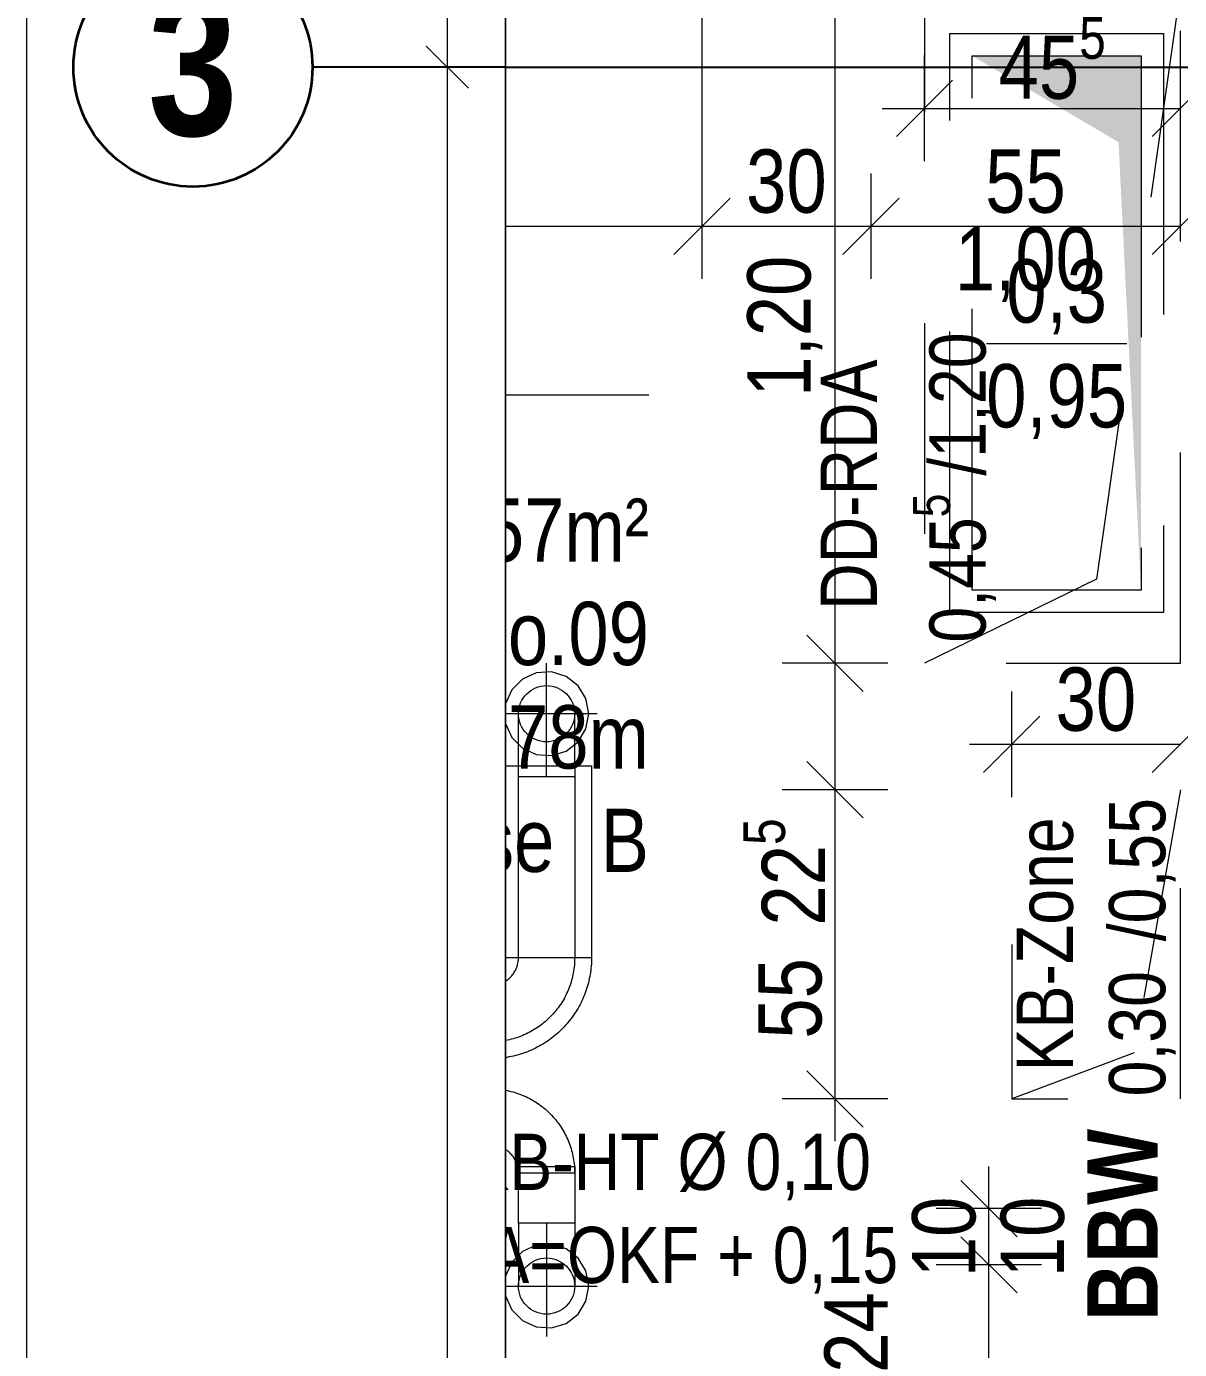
# Model space of a CAD drawing. Header units: centimetres. Extents: x 52.8 to 69.4, y 16.8 to 58.2.
# Drawn here: x 52.826 to 56.927, y 31.397 to 36.103 of the extents above; entities that cross this region are included whole.
import ezdxf
from ezdxf.xclip import XClip

# ---------------------------------------------------------------- set-up
doc = ezdxf.new("R2010")
doc.units = ezdxf.units.CM
doc.header["$MEASUREMENT"] = 0
doc.header["$XCLIPFRAME"] = 0
for name, pattern in [('Achse', [50, 25, -12.5, 0, -12.5]), ('ML1_Strichlinie Eng Konstruktion', [0.225, 0.075, -0.15]), ('Strichlinie kurz', [0.15, 0.075, -0.075]), ('Strichlinie-TGA', [0.175, 0.1, -0.075])]:
    doc.linetypes.add(name, pattern=pattern)
for name, color, linetype in [('-2._Grundriss 2.UG_7_Achsen 50.gfb', 7, 'Continuous'), ('-2._Grundriss 2.UG_7_Bemaßung 50.gfb', 7, 'Continuous'), ('-2._Grundriss 2.UG_7_Decken.gfb', 7, 'Continuous'), ('-2._Grundriss 2.UG_7_Neubau_Decken.gfb', 7, 'Continuous'), ('-2._Grundriss 2.UG_7_Neubau_Raumstempel_gemeinsam.gfb', 7, 'Continuous'), ('-2._Grundriss 2.UG_7_Raumstempel_gemeinsam.gfb', 7, 'Continuous'), ('-2._Grundriss 2.UG_7_Text 1_50.gfb', 7, 'Continuous'), ('-2._Grundriss 2.UG_7_Unterdecken_TGA_2UG.gfb', 7, 'Continuous'), ('-2._Grundriss 2.UG_7_Wände massiv.gfb', 7, 'Continuous'), ('6._6.OG mit 2x Wunschposition Steuerschränke (rot)_8_0', 7, 'Continuous'), ('6._6.OG mit 2x Wunschposition Steuerschränke (rot)_8_Achsen 50.gfb', 7, 'Continuous'), ('6._6.OG mit 2x Wunschposition Steuerschränke (rot)_8_Bemaßung 100.gfb', 7, 'Continuous')]:
    doc.layers.add(name, color=color, linetype=linetype)
doc.styles.add('ERSTELLTER_STIL_2', font='ARIALNB.TTF')
doc.styles.add('ERSTELLTER_STIL_3', font='')
doc.styles.get('ERSTELLTER_STIL_3').set_extended_font_data('Arial Narrow')

# ---------------------------------------------------------------- blocks, each defined once
blk = doc.blocks.new('Zeichnung_8_7', base_point=(42.57, 4.7584))
at = {"layer": '-2._Grundriss 2.UG_7_Unterdecken_TGA_2UG.gfb', "linetype": 'Continuous', "lineweight": 0, "true_color": 0x000000}
for points in [[(56.19, 35.9984), (56.7099, 35.6918), (56.79, 35.9984)], [(56.7099, 35.6918), (56.79, 34.0984), (56.79, 35.9984)]]:
    blk.add_hatch(color=18, dxfattribs=at).paths.add_polyline_path(points)
at = {"layer": '-2._Grundriss 2.UG_7_Achsen 50.gfb', "color": 7, "linetype": 'Achse', "lineweight": 25, "ltscale": 10}
blk.add_line((54.53, 35.9584), (69.4002, 35.9584), dxfattribs=at)
at = {"layer": '-2._Grundriss 2.UG_7_Bemaßung 50.gfb', "color": 7, "linetype": 'Strichlinie kurz', "lineweight": 13, "ltscale": 10}
for p, q in [((55.229, 35.3928), (55.229, 37.1916)), ((58.0315, 31.7984), (56.724, 31.7984))]:
    blk.add_line(p, q, dxfattribs=at)
at = {"layer": '-2._Grundriss 2.UG_7_Bemaßung 50.gfb', "color": 7, "linetype": 'Continuous', "lineweight": 13, "ltscale": 10}
for p, q in [((55.7017, 33.8384), (55.7017, 36.2384)), ((56.02, 35.6245), (56.02, 35.9995)), ((56.12, 35.912), (55.92, 35.712)), ((56.83, 35.712), (57.03, 35.912)), ((55.87, 35.812), (56.02, 35.812)), ((56.02, 35.812), (56.93, 35.812)), ((55.229, 35.2053), (55.229, 35.5803)), ((55.83, 35.2053), (55.83, 35.5803)), ((55.329, 35.4928), (55.129, 35.2928)), ((55.93, 35.4928), (55.73, 35.2928)), ((56.83, 35.2928), (57.03, 35.4928)), ((54.53, 35.3928), (55.229, 35.3928)), ((55.229, 35.3928), (55.83, 35.3928)), ((55.83, 35.3928), (56.93, 35.3928)), ((55.6017, 33.9384), (55.8017, 33.7384)), ((55.8892, 33.8384), (55.5142, 33.8384)), ((55.7017, 33.3884), (55.7017, 33.8384)), ((56.33, 33.3625), (56.33, 33.7375)), ((56.43, 33.65), (56.23, 33.45)), ((56.83, 33.45), (57.03, 33.65)), ((56.18, 33.55), (56.33, 33.55)), ((56.33, 33.55), (56.93, 33.55)), ((55.6017, 33.4884), (55.8017, 33.2884)), ((55.8892, 33.3884), (55.5142, 33.3884)), ((55.7017, 32.2884), (55.7017, 33.3884)), ((55.6017, 32.3884), (55.8017, 32.1884)), ((55.8892, 32.2884), (55.5142, 32.2884)), ((55.7017, 32.1384), (55.7017, 32.2884)), ((56.2491, 31.8984), (56.2491, 32.0484)), ((56.1491, 31.9984), (56.3491, 31.7984)), ((56.4366, 31.8984), (56.0616, 31.8984)), ((56.2491, 31.6984), (56.2491, 31.8984)), ((56.3491, 31.5984), (56.1491, 31.7984)), ((56.4366, 31.6984), (56.0616, 31.6984)), ((56.2491, 31.2184), (56.2491, 31.6984))]:
    blk.add_line(p, q, dxfattribs=at)
at = {"layer": '-2._Grundriss 2.UG_7_Neubau_Decken.gfb', "color": 7, "linetype": 'Strichlinie kurz', "lineweight": 13, "ltscale": 10}
for p, q in [((56.93, 36.2384), (56.6314, 34.1369)), ((56.6314, 34.1369), (56.02, 33.8384))]:
    blk.add_line(p, q, dxfattribs=at)
at = {"layer": '-2._Grundriss 2.UG_7_Neubau_Decken.gfb', "color": 7, "linetype": 'ML1_Strichlinie Eng Konstruktion', "lineweight": 13, "ltscale": 10}
for p, q in [((56.93, 33.3884), (56.7658, 32.4525)), ((56.7658, 32.4525), (56.33, 32.2884))]:
    blk.add_line(p, q, dxfattribs=at)
at = {"layer": '-2._Grundriss 2.UG_7_Neubau_Decken.gfb', "color": 7, "linetype": 'Strichlinie kurz', "lineweight": 13, "ltscale": 10, "flags": 128}
blk.add_lwpolyline([(56.93, 33.8384), (56.93, 36.2384), (56.02, 36.2384), (56.02, 33.8384)], close=True, dxfattribs=at)
at = {"layer": '-2._Grundriss 2.UG_7_Neubau_Decken.gfb', "color": 7, "linetype": 'ML1_Strichlinie Eng Konstruktion', "lineweight": 13, "ltscale": 10, "flags": 128}
blk.add_lwpolyline([(56.93, 32.2884), (56.93, 33.3884), (56.33, 33.3884), (56.33, 32.2884)], close=True, dxfattribs=at)
at = {"layer": '-2._Grundriss 2.UG_7_Neubau_Raumstempel_gemeinsam.gfb', "color": 7, "linetype": 'Continuous', "lineweight": 13, "ltscale": 10}
blk.add_line((54.53, 34.7928), (55.04, 34.7928), dxfattribs=at)
at = {"layer": '-2._Grundriss 2.UG_7_Unterdecken_TGA_2UG.gfb', "color": 8, "linetype": 'Strichlinie-TGA', "lineweight": 13, "ltscale": 10}
for p, q in [((56.11, 36.0784), (56.87, 36.0784)), ((56.11, 34.0184), (56.11, 36.0784)), ((56.87, 36.0784), (56.87, 34.0184)), ((56.19, 35.9984), (56.79, 35.9984)), ((56.19, 34.0984), (56.19, 35.9984)), ((56.79, 35.9984), (56.79, 34.0984)), ((56.24, 34.976), (56.74, 34.976)), ((56.79, 34.0984), (56.19, 34.0984)), ((56.87, 34.0184), (56.11, 34.0184)), ((54.6759, 33.4351), (54.6759, 33.8388)), ((54.8559, 33.6588), (54.53, 33.6588)), ((54.5759, 33.4732), (54.5759, 33.6588)), ((54.7759, 33.4732), (54.7759, 33.6588)), ((54.53, 33.4732), (54.5759, 33.4732)), ((54.5759, 32.7906), (54.5759, 33.4732)), ((54.5759, 33.4732), (54.7759, 33.4732)), ((54.7759, 33.4732), (54.7759, 32.7906)), ((54.7759, 33.4732), (54.8359, 33.4732)), ((54.8359, 33.4732), (54.8359, 32.7906)), ((54.5759, 33.4351), (54.7759, 33.4351)), ((54.53, 32.7914), (54.5759, 32.7914)), ((54.5759, 32.7906), (54.53, 32.7906)), ((54.5683, 32.7531), (54.5697, 32.7568)), ((54.5697, 32.7568), (54.571, 32.7605)), ((54.571, 32.7605), (54.5722, 32.7643)), ((54.5722, 32.7643), (54.5731, 32.7681)), ((54.5731, 32.7681), (54.574, 32.7719)), ((54.574, 32.7719), (54.5747, 32.7758)), ((54.5747, 32.7758), (54.5752, 32.7797)), ((54.5752, 32.7797), (54.5756, 32.7836)), ((54.5756, 32.7836), (54.5758, 32.7875)), ((54.5758, 32.7875), (54.5759, 32.7914)), ((54.5759, 32.7914), (54.7759, 32.7914)), ((54.7759, 32.7906), (54.5759, 32.7906)), ((54.774, 32.7573), (54.7731, 32.7506)), ((54.7747, 32.7641), (54.774, 32.7573)), ((54.7752, 32.7709), (54.7747, 32.7641)), ((54.7756, 32.7778), (54.7752, 32.7709)), ((54.7758, 32.7846), (54.7756, 32.7778)), ((54.7759, 32.7914), (54.7758, 32.7846)), ((54.7759, 32.7914), (54.8359, 32.7914)), ((54.8359, 32.7906), (54.7759, 32.7906)), ((54.8347, 32.7613), (54.8339, 32.7538)), ((54.8352, 32.7688), (54.8347, 32.7613)), ((54.8356, 32.7763), (54.8352, 32.7688)), ((54.8358, 32.7839), (54.8356, 32.7763)), ((54.8359, 32.7914), (54.8358, 32.7839)), ((54.53, 32.7073), (54.5315, 32.7083)), ((54.5315, 32.7083), (54.5347, 32.7105)), ((54.5347, 32.7105), (54.5378, 32.7129)), ((54.5378, 32.7129), (54.5409, 32.7154)), ((54.5409, 32.7154), (54.5438, 32.718)), ((54.5438, 32.718), (54.5466, 32.7207)), ((54.5466, 32.7207), (54.5493, 32.7235)), ((54.5493, 32.7235), (54.552, 32.7265)), ((54.552, 32.7265), (54.5544, 32.7295)), ((54.5544, 32.7295), (54.5568, 32.7326)), ((54.5568, 32.7326), (54.5591, 32.7359)), ((54.5591, 32.7359), (54.5612, 32.7392)), ((54.5612, 32.7392), (54.5632, 32.7425)), ((54.5632, 32.7425), (54.565, 32.746)), ((54.565, 32.746), (54.5667, 32.7495)), ((54.5667, 32.7495), (54.5683, 32.7531)), ((54.7648, 32.7105), (54.7629, 32.7039)), ((54.7666, 32.7171), (54.7648, 32.7105)), ((54.7682, 32.7237), (54.7666, 32.7171)), ((54.7696, 32.7304), (54.7682, 32.7237)), ((54.771, 32.7371), (54.7696, 32.7304)), ((54.7721, 32.7438), (54.771, 32.7371)), ((54.7731, 32.7506), (54.7721, 32.7438)), ((54.8264, 32.7092), (54.8246, 32.7019)), ((54.828, 32.7166), (54.8264, 32.7092)), ((54.8295, 32.724), (54.828, 32.7166)), ((54.8309, 32.7314), (54.8295, 32.724)), ((54.8321, 32.7388), (54.8309, 32.7314)), ((54.8331, 32.7463), (54.8321, 32.7388)), ((54.8339, 32.7538), (54.8331, 32.7463)), ((54.7483, 32.6657), (54.7454, 32.6595)), ((54.7511, 32.6719), (54.7483, 32.6657)), ((54.7537, 32.6782), (54.7511, 32.6719)), ((54.7562, 32.6845), (54.7537, 32.6782)), ((54.7586, 32.6909), (54.7562, 32.6845)), ((54.7608, 32.6974), (54.7586, 32.6909)), ((54.7629, 32.7039), (54.7608, 32.6974)), ((54.8133, 32.6659), (54.8106, 32.6589)), ((54.8159, 32.673), (54.8133, 32.6659)), ((54.8183, 32.6802), (54.8159, 32.673)), ((54.8205, 32.6874), (54.8183, 32.6802)), ((54.8227, 32.6946), (54.8205, 32.6874)), ((54.8246, 32.7019), (54.8227, 32.6946)), ((54.721, 32.6184), (54.717, 32.6129)), ((54.7249, 32.624), (54.721, 32.6184)), ((54.7286, 32.6297), (54.7249, 32.624)), ((54.7322, 32.6355), (54.7286, 32.6297)), ((54.7357, 32.6414), (54.7322, 32.6355)), ((54.7391, 32.6474), (54.7357, 32.6414)), ((54.7423, 32.6534), (54.7391, 32.6474)), ((54.7454, 32.6595), (54.7423, 32.6534)), ((54.7914, 32.618), (54.7877, 32.6114)), ((54.7949, 32.6246), (54.7914, 32.618)), ((54.7984, 32.6313), (54.7949, 32.6246)), ((54.8017, 32.6381), (54.7984, 32.6313)), ((54.8048, 32.645), (54.8017, 32.6381)), ((54.8078, 32.6519), (54.8048, 32.645)), ((54.8106, 32.6589), (54.8078, 32.6519)), ((54.6756, 32.5676), (54.6705, 32.5631)), ((54.6807, 32.5722), (54.6756, 32.5676)), ((54.6856, 32.5769), (54.6807, 32.5722)), ((54.6904, 32.5817), (54.6856, 32.5769)), ((54.6952, 32.5866), (54.6904, 32.5817)), ((54.6998, 32.5917), (54.6952, 32.5866)), ((54.7043, 32.5968), (54.6998, 32.5917)), ((54.7086, 32.6021), (54.7043, 32.5968)), ((54.7129, 32.6074), (54.7086, 32.6021)), ((54.717, 32.6129), (54.7129, 32.6074)), ((54.758, 32.5678), (54.7533, 32.5619)), ((54.7627, 32.5738), (54.758, 32.5678)), ((54.7672, 32.5798), (54.7627, 32.5738)), ((54.7715, 32.586), (54.7672, 32.5798)), ((54.7758, 32.5922), (54.7715, 32.586)), ((54.7799, 32.5985), (54.7758, 32.5922)), ((54.7838, 32.6049), (54.7799, 32.5985)), ((54.7877, 32.6114), (54.7838, 32.6049)), ((54.6078, 32.522), (54.6017, 32.519)), ((54.6139, 32.525), (54.6078, 32.522)), ((54.62, 32.5283), (54.6139, 32.525)), ((54.6259, 32.5316), (54.62, 32.5283)), ((54.6318, 32.5351), (54.6259, 32.5316)), ((54.6376, 32.5387), (54.6318, 32.5351)), ((54.6433, 32.5424), (54.6376, 32.5387)), ((54.6489, 32.5463), (54.6433, 32.5424)), ((54.6545, 32.5503), (54.6489, 32.5463)), ((54.6599, 32.5544), (54.6545, 32.5503)), ((54.6652, 32.5587), (54.6599, 32.5544)), ((54.6705, 32.5631), (54.6652, 32.5587)), ((54.7168, 32.5239), (54.7111, 32.5189)), ((54.7223, 32.529), (54.7168, 32.5239)), ((54.7278, 32.5342), (54.7223, 32.529)), ((54.7331, 32.5395), (54.7278, 32.5342)), ((54.7383, 32.545), (54.7331, 32.5395)), ((54.7434, 32.5505), (54.7383, 32.545)), ((54.7484, 32.5562), (54.7434, 32.5505)), ((54.7533, 32.5619), (54.7484, 32.5562)), ((54.5369, 32.4977), (54.5302, 32.4964)), ((54.5436, 32.4992), (54.5369, 32.4977)), ((54.5503, 32.5008), (54.5436, 32.4992)), ((54.5569, 32.5025), (54.5503, 32.5008)), ((54.5634, 32.5045), (54.5569, 32.5025)), ((54.5699, 32.5065), (54.5634, 32.5045)), ((54.5764, 32.5087), (54.5699, 32.5065)), ((54.5828, 32.5111), (54.5764, 32.5087)), ((54.5891, 32.5136), (54.5828, 32.5111)), ((54.5954, 32.5162), (54.5891, 32.5136)), ((54.6017, 32.519), (54.5954, 32.5162)), ((54.6493, 32.4759), (54.6427, 32.4724)), ((54.6559, 32.4796), (54.6493, 32.4759)), ((54.6624, 32.4835), (54.6559, 32.4796)), ((54.6688, 32.4875), (54.6624, 32.4835)), ((54.6751, 32.4916), (54.6688, 32.4875)), ((54.6814, 32.4958), (54.6751, 32.4916)), ((54.6875, 32.5002), (54.6814, 32.4958)), ((54.6936, 32.5047), (54.6875, 32.5002)), ((54.6995, 32.5093), (54.6936, 32.5047)), ((54.7054, 32.514), (54.6995, 32.5093)), ((54.7111, 32.5189), (54.7054, 32.514)), ((54.5359, 32.4365), (54.53, 32.4355)), ((54.5434, 32.4378), (54.5359, 32.4365)), ((54.5508, 32.4393), (54.5434, 32.4378)), ((54.5581, 32.4409), (54.5508, 32.4393)), ((54.5654, 32.4427), (54.5581, 32.4409)), ((54.5727, 32.4447), (54.5654, 32.4427)), ((54.58, 32.4468), (54.5727, 32.4447)), ((54.5872, 32.449), (54.58, 32.4468)), ((54.5943, 32.4514), (54.5872, 32.449)), ((54.6014, 32.454), (54.5943, 32.4514)), ((54.6084, 32.4567), (54.6014, 32.454)), ((54.6154, 32.4595), (54.6084, 32.4567)), ((54.6223, 32.4625), (54.6154, 32.4595)), ((54.6292, 32.4657), (54.6223, 32.4625)), ((54.636, 32.469), (54.6292, 32.4657)), ((54.6427, 32.4724), (54.636, 32.469)), ((54.5302, 32.3195), (54.5369, 32.3182)), ((54.5369, 32.3182), (54.5436, 32.3167)), ((54.5436, 32.3167), (54.5503, 32.3151)), ((54.5503, 32.3151), (54.5569, 32.3134)), ((54.5569, 32.3134), (54.5634, 32.3114)), ((54.5634, 32.3114), (54.5699, 32.3094)), ((54.5699, 32.3094), (54.5764, 32.3072)), ((54.5764, 32.3072), (54.5828, 32.3048)), ((54.5828, 32.3048), (54.5891, 32.3023)), ((54.5891, 32.3023), (54.5954, 32.2996)), ((54.5954, 32.2996), (54.6017, 32.2969)), ((54.6017, 32.2969), (54.6078, 32.2939)), ((54.6078, 32.2939), (54.6139, 32.2908)), ((54.6139, 32.2908), (54.62, 32.2876)), ((54.62, 32.2876), (54.6259, 32.2843)), ((54.6259, 32.2843), (54.6318, 32.2808)), ((54.6318, 32.2808), (54.6376, 32.2772)), ((54.6376, 32.2772), (54.6433, 32.2734)), ((54.6433, 32.2734), (54.6489, 32.2696)), ((54.6489, 32.2696), (54.6545, 32.2656)), ((54.6545, 32.2656), (54.6599, 32.2614)), ((54.6599, 32.2614), (54.6652, 32.2572)), ((54.6652, 32.2572), (54.6705, 32.2528)), ((54.6705, 32.2528), (54.6756, 32.2483)), ((54.6756, 32.2483), (54.6807, 32.2437)), ((54.6807, 32.2437), (54.6856, 32.239)), ((54.6856, 32.239), (54.6904, 32.2342)), ((54.6904, 32.2342), (54.6952, 32.2292)), ((54.6952, 32.2292), (54.6998, 32.2242)), ((54.6998, 32.2242), (54.7043, 32.2191)), ((54.7043, 32.2191), (54.7086, 32.2138)), ((54.7086, 32.2138), (54.7129, 32.2085)), ((54.7129, 32.2085), (54.717, 32.203)), ((54.717, 32.203), (54.721, 32.1975)), ((54.721, 32.1975), (54.7249, 32.1919)), ((54.7249, 32.1919), (54.7286, 32.1861)), ((54.7286, 32.1861), (54.7322, 32.1804)), ((54.7322, 32.1804), (54.7357, 32.1745)), ((54.7357, 32.1745), (54.7391, 32.1685)), ((54.7391, 32.1685), (54.7423, 32.1625)), ((54.7423, 32.1625), (54.7454, 32.1564)), ((54.7454, 32.1564), (54.7483, 32.1502)), ((54.7483, 32.1502), (54.7511, 32.144)), ((54.7511, 32.144), (54.7537, 32.1377)), ((54.5315, 32.1076), (54.53, 32.1086)), ((54.5347, 32.1054), (54.5315, 32.1076)), ((54.5378, 32.103), (54.5347, 32.1054)), ((54.5409, 32.1005), (54.5378, 32.103)), ((54.5438, 32.0979), (54.5409, 32.1005)), ((54.5466, 32.0952), (54.5438, 32.0979)), ((54.7537, 32.1377), (54.7562, 32.1314)), ((54.7562, 32.1314), (54.7586, 32.1249)), ((54.7586, 32.1249), (54.7608, 32.1185)), ((54.7608, 32.1185), (54.7629, 32.112)), ((54.7629, 32.112), (54.7648, 32.1054)), ((54.7648, 32.1054), (54.7666, 32.0988)), ((54.7666, 32.0988), (54.7682, 32.0922)), ((54.5493, 32.0924), (54.5466, 32.0952)), ((54.552, 32.0894), (54.5493, 32.0924)), ((54.5544, 32.0864), (54.552, 32.0894)), ((54.5568, 32.0833), (54.5544, 32.0864)), ((54.5591, 32.08), (54.5568, 32.0833)), ((54.5612, 32.0767), (54.5591, 32.08)), ((54.5632, 32.0733), (54.5612, 32.0767)), ((54.565, 32.0699), (54.5632, 32.0733)), ((54.5667, 32.0663), (54.565, 32.0699)), ((54.5683, 32.0627), (54.5667, 32.0663)), ((54.5697, 32.0591), (54.5683, 32.0627)), ((54.571, 32.0554), (54.5697, 32.0591)), ((54.5722, 32.0516), (54.571, 32.0554)), ((54.5731, 32.0478), (54.5722, 32.0516)), ((54.7682, 32.0922), (54.7696, 32.0855)), ((54.7696, 32.0855), (54.771, 32.0788)), ((54.771, 32.0788), (54.7721, 32.0721)), ((54.7721, 32.0721), (54.7731, 32.0653)), ((54.7731, 32.0653), (54.774, 32.0586)), ((54.774, 32.0586), (54.7747, 32.0518)), ((54.7747, 32.0518), (54.7752, 32.045)), ((54.574, 32.044), (54.5731, 32.0478)), ((54.5747, 32.0401), (54.574, 32.044)), ((54.5752, 32.0362), (54.5747, 32.0401)), ((54.5756, 32.0323), (54.5752, 32.0362)), ((54.5758, 32.0284), (54.5756, 32.0323)), ((54.5759, 32.0245), (54.5758, 32.0284)), ((54.5759, 31.8466), (54.5759, 32.0484)), ((54.5759, 32.0484), (54.7759, 32.0484)), ((54.7759, 32.0245), (54.5759, 32.0245)), ((54.7752, 32.045), (54.7756, 32.0381)), ((54.7756, 32.0381), (54.7758, 32.0313)), ((54.7758, 32.0313), (54.7759, 32.0245)), ((54.7759, 32.0484), (54.7759, 31.8466)), ((54.5759, 31.8466), (54.5759, 31.623)), ((54.7759, 31.8466), (54.5759, 31.8466)), ((54.6759, 31.8466), (54.6759, 31.443)), ((54.7759, 31.8466), (54.7759, 31.623)), ((54.53, 31.623), (54.8559, 31.623))]:
    blk.add_line(p, q, dxfattribs=at)
for centre in [(54.6759, 33.6588), (54.6759, 31.623)]:
    blk.add_circle(centre, 0.1, dxfattribs=at)
for centre, start, end in [((54.6759, 33.6588), 193.4169, 166.5831), ((54.6759, 31.623), 193.4362, 166.5638)]:
    blk.add_arc(centre, 0.15, start, end, dxfattribs=at)
at = {"layer": '-2._Grundriss 2.UG_7_Bemaßung 50.gfb', "color": 7, "linetype": 'Continuous', "lineweight": 13, "insert": (56.2835, 35.7804), "char_height": 0.225, "attachment_point": 7, "style": 'ERSTELLTER_STIL_3'}
blk.add_mtext('\\A1;45{\\H0.66x;\\S5^  ;}', dxfattribs=at)
at = {"layer": '-2._Grundriss 2.UG_7_Bemaßung 50.gfb', "color": 7, "linetype": 'Continuous', "lineweight": 13, "char_height": 0.225, "attachment_point": 7, "style": 'ERSTELLTER_STIL_3'}
for s, insert, width in [('\\A1;30', (55.3855, 35.4378), 0.288002), ('\\A1;55', (56.236, 35.4378), 0.288002), ('\\A1;1,00', (56.128, 35.1228), 0.504002), ('\\A1;30', (56.486, 33.595), 0.288002)]:
    blk.add_mtext(s, dxfattribs=dict(at, insert=insert, width=width))
at = {"layer": '-2._Grundriss 2.UG_7_Bemaßung 50.gfb', "color": 7, "linetype": 'Continuous', "lineweight": 13, "char_height": 0.225, "attachment_point": 7, "rotation": 90, "style": 'ERSTELLTER_STIL_3'}
for s, insert, width in [('\\A1;1,20', (55.6567, 34.7864), 0.504002), ('\\A1;55', (55.6567, 32.5029), 0.288002), ('\\A1;10', (56.2041, 31.6544), 0.288002), ('\\A1;10', (56.5191, 31.6544), 0.288002), ('\\A1;24', (55.8891, 31.3144), 0.288002)]:
    blk.add_mtext(s, dxfattribs=dict(at, insert=insert, width=width))
at = {"layer": '-2._Grundriss 2.UG_7_Bemaßung 50.gfb', "color": 7, "linetype": 'Continuous', "lineweight": 13, "insert": (55.732, 32.9053), "char_height": 0.225, "attachment_point": 7, "rotation": 90, "style": 'ERSTELLTER_STIL_3'}
blk.add_mtext('\\A1;22{\\H0.66x;\\S5^  ;}', dxfattribs=at)
at = {"layer": '-2._Grundriss 2.UG_7_Decken.gfb', "color": 7, "linetype": 'Continuous', "lineweight": 13, "char_height": 0.2, "attachment_point": 8, "rotation": 90, "line_spacing_factor": 0.985499, "style": 'ERSTELLTER_STIL_3'}
for s, insert in [('\\A1;\\pt0;DD-RDA\\P 0,45{\\H0.66x;\\S5^  ;} /1,20{\\H0.66x;\\S^  ;\\S^  ;}', (56.2959, 34.4735)), ('\\A1;\\pt0;KB-Zone\\P 0,30{\\H0.66x;\\S^  ;} /0,55{\\H0.66x;\\S^  ;\\S^  ;}', (56.9346, 32.8384))]:
    blk.add_mtext(s, dxfattribs=dict(at, insert=insert))
at = {"layer": '-2._Grundriss 2.UG_7_Raumstempel_gemeinsam.gfb', "color": 7, "linetype": 'Continuous', "lineweight": 13, "char_height": 0.225, "style": 'ERSTELLTER_STIL_3'}
for s, insert, attachment_point, line_spacing_factor in [('\\A1;U2.00.14\\PF:\\PB:\\PLH:\\PNutzungsklasse', (52.8842, 34.7327), 1, 0.940832), ('\\A1;\\P5,57m²\\PBo.09\\P2,78m\\PB', (55.04, 34.7928), 3, 0.98107)]:
    blk.add_mtext(s, dxfattribs=dict(at, insert=insert, attachment_point=attachment_point, line_spacing_factor=line_spacing_factor))
at = {"layer": '-2._Grundriss 2.UG_7_Text 1_50.gfb', "color": 7, "linetype": 'Continuous', "lineweight": 13, "insert": (56.8491, 31.4984), "char_height": 0.25, "attachment_point": 7, "rotation": 90, "style": 'ERSTELLTER_STIL_2'}
blk.add_mtext('\\A1;BBW', dxfattribs=at)
at = {"layer": '-2._Grundriss 2.UG_7_Unterdecken_TGA_2UG.gfb', "color": 8, "linetype": 'Continuous', "lineweight": 13, "insert": (56.49, 34.9552), "char_height": 0.225, "attachment_point": 5, "line_spacing_factor": 0.993371, "style": 'ERSTELLTER_STIL_3'}
blk.add_mtext('\\A1;0,3\\P0,95', dxfattribs=at)
at = {"layer": '-2._Grundriss 2.UG_7_Wände massiv.gfb', "color": 7, "linetype": 'Continuous', "lineweight": 25, "char_height": 0.2, "attachment_point": 6, "style": 'ERSTELLTER_STIL_3'}
for s, insert in [('\\A1;KB-HT Ø 0,10', (55.8294, 32.0462)), ('\\A1;RA=OKF + 0,15', (55.9264, 31.7149))]:
    blk.add_mtext(s, dxfattribs=dict(at, insert=insert))
blk = doc.blocks.new('Zeichnung_9_8', base_point=(68.3433, 4.7584))
at = {"layer": '6._6.OG mit 2x Wunschposition Steuerschränke (rot)_8_Achsen 50.gfb', "color": 7, "linetype": 'Achse', "lineweight": 25, "ltscale": 10}
blk.add_line((54.53, 35.9584), (53.8433, 35.9584), dxfattribs=at)
blk.add_line((54.53, 35.9584), (53.8433, 35.9584), dxfattribs=at)
at = {"layer": '6._6.OG mit 2x Wunschposition Steuerschränke (rot)_8_Achsen 50.gfb', "color": 7, "linetype": 'Continuous', "lineweight": 35, "ltscale": 10}
blk.add_circle((53.4183, 35.9584), 0.425, dxfattribs=at)
blk.add_circle((53.4183, 35.9584), 0.425, dxfattribs=at)
at = {"layer": '6._6.OG mit 2x Wunschposition Steuerschränke (rot)_8_Bemaßung 100.gfb', "color": 7, "linetype": 'Continuous', "lineweight": 13, "ltscale": 10}
for p, q in [((54.3233, 35.9584), (54.3233, 38.3115)), ((54.3233, 35.9584), (54.3233, 38.3115)), ((54.2483, 36.0334), (54.3983, 35.8834)), ((54.2483, 36.0334), (54.3983, 35.8834)), ((54.4639, 35.9584), (54.1827, 35.9584)), ((54.4639, 35.9584), (54.1827, 35.9584)), ((54.3233, 21.9725), (54.3233, 35.9584)), ((54.3233, 20.3584), (54.3233, 35.9584))]:
    blk.add_line(p, q, dxfattribs=at)
at = {"layer": '6._6.OG mit 2x Wunschposition Steuerschränke (rot)_8_Achsen 50.gfb', "color": 7, "linetype": 'Continuous', "lineweight": 13, "insert": (53.2583, 36.2159), "char_height": 0.5, "attachment_point": 1, "style": 'ERSTELLTER_STIL_2'}
blk.add_mtext('\\A1;\\pt0;3', dxfattribs=at)

msp = doc.modelspace()

# ---------------------------------------------------------------- linework, layer by layer
at = {"layer": '-2._Grundriss 2.UG_7_Decken.gfb', "color": 7, "linetype": 'Continuous', "lineweight": 13, "ltscale": 10, "flags": 128}
msp.add_lwpolyline([(54.53, 16.7942), (69.4002, 16.7942), (69.4002, 38.3115), (54.53, 38.3115)], close=True, dxfattribs=at)

# ---------------------------------------------------------------- next in the draw order: block references
at = {"color": 7, "linetype": 'Continuous', "lineweight": 13, "ltscale": 10}
ref = msp.add_blockref('Zeichnung_8_7', (42.57, 4.7584), dxfattribs=at)
XClip(ref).set_block_clipping_path([(54.5300182444, 16.794228408), (69.4001759032, 38.3115296116)])

# ---------------------------------------------------------------- next in the draw order: linework, layer by layer
at = {"layer": '6._6.OG mit 2x Wunschposition Steuerschränke (rot)_8_0', "color": 7, "linetype": 'Continuous', "lineweight": 13, "ltscale": 10, "flags": 128}
msp.add_lwpolyline([(52.8263, 16.7942), (54.53, 16.7942), (54.53, 38.3115), (52.8263, 38.3115)], close=True, dxfattribs=at)

# ---------------------------------------------------------------- next in the draw order: block references
at = {"color": 7, "linetype": 'Continuous', "lineweight": 13, "ltscale": 10}
ref = msp.add_blockref('Zeichnung_9_8', (68.3433, 4.7584), dxfattribs=at)
XClip(ref).set_block_clipping_path([(52.8262792192, 16.794228408), (54.5300182444, 38.3115296116)])

doc.saveas('drawing.dxf')
